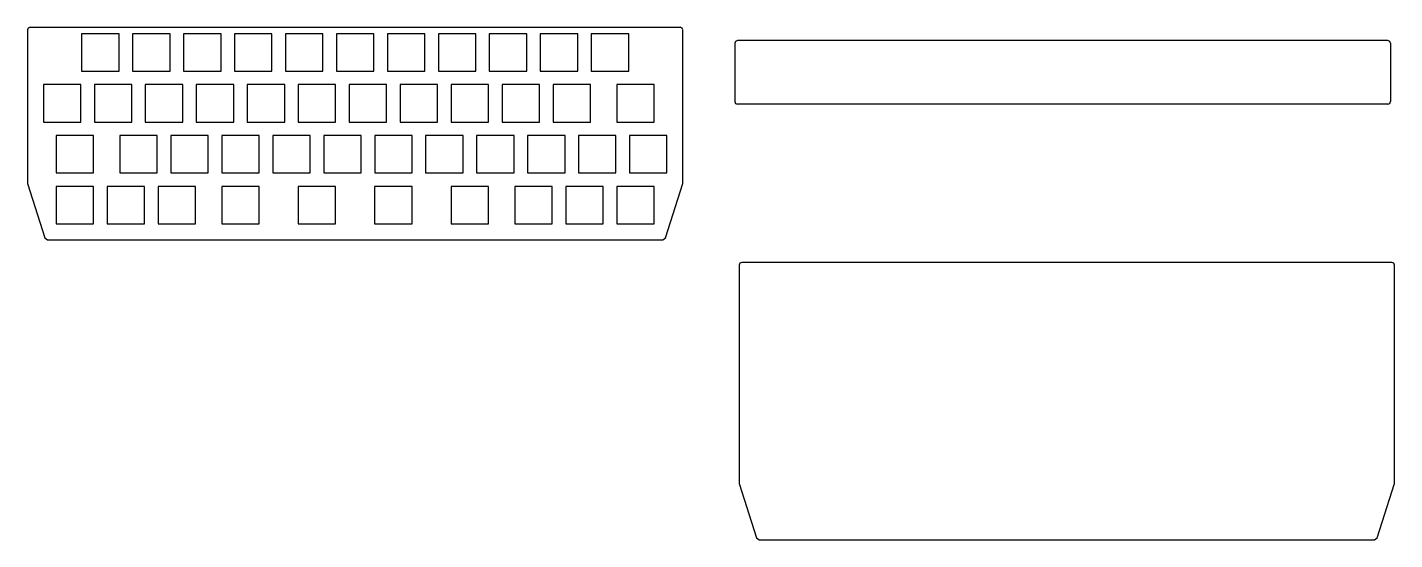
# Model space of a CAD drawing. Extents: x -21 to 124, y 15 to 69.
import ezdxf

# ---------------------------------------------------------------- set-up
doc = ezdxf.new("R2010")
doc.units = 0

msp = doc.modelspace()

# ---------------------------------------------------------------- linework, layer by layer
at = {"layer": 'Layer 1'}
for p, q in [((-20.5528, 68.632), (-20.5528, 52.407)), ((-20.469944, 68.831753), (-20.552651, 68.631992)), ((-20.2702, 68.9145), (-20.469944, 68.831753)), ((-20.2711, 68.9137), (48.3316, 68.9137)), ((-10.8754, 68.2392), (-14.8267, 68.2392)), ((-14.8267, 68.2392), (-14.8267, 64.2879)), ((-10.8754, 64.2879), (-10.8754, 68.2392)), ((-5.49908, 68.2392), (-9.45033, 68.2392)), ((-9.45033, 68.2392), (-9.45033, 64.2879)), ((-5.49908, 64.2879), (-5.49908, 68.2392)), ((-4.074, 68.2392), (-4.074, 64.2879)), ((-0.122754, 68.2392), (-4.074, 68.2392)), ((-0.122754, 64.2879), (-0.122754, 68.2392)), ((5.25357, 68.2392), (1.30233, 68.2392)), ((1.30233, 68.2392), (1.30233, 64.2879)), ((5.25357, 64.2879), (5.25357, 68.2392)), ((10.6299, 68.2392), (6.67866, 68.2392)), ((6.67866, 68.2392), (6.67866, 64.2879)), ((10.6299, 64.2879), (10.6299, 68.2392)), ((12.055, 68.2392), (12.055, 64.2879)), ((16.0062, 68.2392), (12.055, 68.2392)), ((16.0062, 64.2879), (16.0062, 68.2392)), ((17.4313, 68.2392), (17.4313, 64.2879)), ((21.3826, 68.2392), (17.4313, 68.2392)), ((21.3826, 64.2879), (21.3826, 68.2392)), ((22.8076, 68.2392), (22.8076, 64.2879)), ((26.7589, 68.2392), (22.8076, 68.2392)), ((26.7589, 64.2879), (26.7589, 68.2392)), ((32.1352, 68.2392), (28.184, 68.2392)), ((28.184, 68.2392), (28.184, 64.2879)), ((32.1352, 64.2879), (32.1352, 68.2392)), ((37.5115, 68.2392), (33.5603, 68.2392)), ((33.5603, 68.2392), (33.5603, 64.2879)), ((37.5115, 64.2879), (37.5115, 68.2392)), ((42.8879, 68.2392), (38.9366, 68.2392)), ((38.9366, 68.2392), (38.9366, 64.2879)), ((42.8879, 64.2879), (42.8879, 68.2392)), ((48.531897, 68.831585), (48.332049, 68.914236)), ((48.6147, 68.6318), (48.531897, 68.831585)), ((48.614, 52.407), (48.614, 68.6313)), ((54.0835, 67.2263), (54.0835, 61.0715)), ((54.166291, 67.426273), (54.083564, 67.226564)), ((54.366, 67.509), (54.166291, 67.426273)), ((122.968, 67.5087), (54.366, 67.5087)), ((123.168273, 67.426109), (122.968564, 67.508836)), ((123.251, 67.2264), (123.168273, 67.426109)), ((123.25, 67.2263), (123.25, 61.0707)), ((-14.8267, 64.2879), (-10.8754, 64.2879)), ((-9.45033, 64.2879), (-5.49908, 64.2879)), ((-4.074, 64.2879), (-0.122754, 64.2879)), ((1.30233, 64.2879), (5.25357, 64.2879)), ((6.67866, 64.2879), (10.6299, 64.2879)), ((12.055, 64.2879), (16.0062, 64.2879)), ((17.4313, 64.2879), (21.3826, 64.2879)), ((22.8076, 64.2879), (26.7589, 64.2879)), ((28.184, 64.2879), (32.1352, 64.2879)), ((33.5603, 64.2879), (37.5115, 64.2879)), ((38.9366, 64.2879), (42.8879, 64.2879)), ((-18.8596, 62.8629), (-18.8596, 58.9116)), ((-14.9084, 62.8629), (-18.8596, 62.8629)), ((-14.9084, 58.9116), (-14.9084, 62.8629)), ((-9.53205, 62.8629), (-13.4833, 62.8629)), ((-13.4833, 62.8629), (-13.4833, 58.9116)), ((-9.53205, 58.9116), (-9.53205, 62.8629)), ((-8.10696, 62.8629), (-8.10696, 58.9116)), ((-4.15572, 62.8629), (-8.10696, 62.8629)), ((-4.15572, 58.9116), (-4.15572, 62.8629)), ((1.22061, 62.8629), (-2.73063, 62.8629)), ((-2.73063, 62.8629), (-2.73063, 58.9116)), ((1.22061, 58.9116), (1.22061, 62.8629)), ((6.59694, 62.8629), (2.6457, 62.8629)), ((2.6457, 62.8629), (2.6457, 58.9116)), ((6.59694, 58.9116), (6.59694, 62.8629)), ((8.02203, 62.8629), (8.02203, 58.9116)), ((11.9733, 62.8629), (8.02203, 62.8629)), ((11.9733, 58.9116), (11.9733, 62.8629)), ((13.3984, 62.8629), (13.3984, 58.9116)), ((17.3496, 62.8629), (13.3984, 62.8629)), ((17.3496, 58.9116), (17.3496, 62.8629)), ((18.7747, 62.8629), (18.7747, 58.9116)), ((22.7259, 62.8629), (18.7747, 62.8629)), ((22.7259, 58.9116), (22.7259, 62.8629)), ((28.1023, 62.8629), (24.151, 62.8629)), ((24.151, 62.8629), (24.151, 58.9116)), ((28.1023, 58.9116), (28.1023, 62.8629)), ((29.5273, 62.8629), (29.5273, 58.9116)), ((33.4786, 62.8629), (29.5273, 62.8629)), ((33.4786, 58.9116), (33.4786, 62.8629)), ((38.8549, 62.8629), (34.9037, 62.8629)), ((34.9037, 62.8629), (34.9037, 58.9116)), ((38.8549, 58.9116), (38.8549, 62.8629)), ((45.5775, 62.8629), (41.6262, 62.8629)), ((41.6262, 62.8629), (41.6262, 58.9116)), ((45.5775, 58.9116), (45.5775, 62.8629)), ((54.0835, 61.0715), (54.166227, 60.871791)), ((54.166227, 60.871791), (54.365936, 60.789064)), ((122.968, 60.7883), (54.366, 60.789)), ((122.969, 60.7889), (123.168709, 60.871627)), ((123.168709, 60.871627), (123.251436, 61.071336)), ((-18.8596, 58.9116), (-14.9084, 58.9116)), ((-13.4833, 58.9116), (-9.53205, 58.9116)), ((-8.10696, 58.9116), (-4.15572, 58.9116)), ((-2.73063, 58.9116), (1.22061, 58.9116)), ((2.6457, 58.9116), (6.59694, 58.9116)), ((8.02203, 58.9116), (11.9733, 58.9116)), ((13.3984, 58.9116), (17.3496, 58.9116)), ((18.7747, 58.9116), (22.7259, 58.9116)), ((24.151, 58.9116), (28.1023, 58.9116)), ((29.5273, 58.9116), (33.4786, 58.9116)), ((34.9037, 58.9116), (38.8549, 58.9116)), ((41.6262, 58.9116), (45.5775, 58.9116)), ((-13.5621, 57.4865), (-17.5134, 57.4865)), ((-17.5134, 57.4865), (-17.5134, 53.5353)), ((-13.5621, 53.5353), (-13.5621, 57.4865)), ((-10.7937, 57.4865), (-10.7937, 53.5353)), ((-6.84245, 57.4865), (-10.7937, 57.4865)), ((-6.84245, 53.5353), (-6.84245, 57.4865)), ((-1.46612, 57.4865), (-5.41736, 57.4865)), ((-5.41736, 57.4865), (-5.41736, 53.5353)), ((-1.46612, 53.5353), (-1.46612, 57.4865)), ((3.91021, 57.4865), (-0.041034, 57.4865)), ((-0.041034, 57.4865), (-0.041034, 53.5353)), ((3.91021, 53.5353), (3.91021, 57.4865)), ((9.28654, 57.4865), (5.3353, 57.4865)), ((5.3353, 57.4865), (5.3353, 53.5353)), ((9.28654, 53.5353), (9.28654, 57.4865)), ((14.6629, 57.4865), (10.7116, 57.4865)), ((10.7116, 57.4865), (10.7116, 53.5353)), ((14.6629, 53.5353), (14.6629, 57.4865)), ((16.088, 57.4865), (16.088, 53.5353)), ((20.0392, 57.4865), (16.088, 57.4865)), ((20.0392, 53.5353), (20.0392, 57.4865)), ((21.4643, 57.4865), (21.4643, 53.5353)), ((25.4155, 57.4865), (21.4643, 57.4865)), ((25.4155, 53.5353), (25.4155, 57.4865)), ((26.8406, 57.4865), (26.8406, 53.5353)), ((30.7919, 57.4865), (26.8406, 57.4865)), ((30.7919, 53.5353), (30.7919, 57.4865)), ((32.2169, 57.4865), (32.2169, 53.5353)), ((36.1682, 57.4865), (32.2169, 57.4865)), ((36.1682, 53.5353), (36.1682, 57.4865)), ((37.5933, 57.4865), (37.5933, 53.5353)), ((41.5445, 57.4865), (37.5933, 57.4865)), ((41.5445, 53.5353), (41.5445, 57.4865)), ((46.9208, 57.4865), (42.9696, 57.4865)), ((42.9696, 57.4865), (42.9696, 53.5353)), ((46.9208, 53.5353), (46.9208, 57.4865)), ((-17.5134, 53.5353), (-13.5621, 53.5353)), ((-10.7937, 53.5353), (-6.84245, 53.5353)), ((-5.41736, 53.5353), (-1.46612, 53.5353)), ((-0.041034, 53.5353), (3.91021, 53.5353)), ((5.3353, 53.5353), (9.28654, 53.5353)), ((10.7116, 53.5353), (14.6629, 53.5353)), ((16.088, 53.5353), (20.0392, 53.5353)), ((21.4643, 53.5353), (25.4155, 53.5353)), ((26.8406, 53.5353), (30.7919, 53.5353)), ((32.2169, 53.5353), (36.1682, 53.5353)), ((37.5933, 53.5353), (41.5445, 53.5353)), ((42.9696, 53.5353), (46.9208, 53.5353)), ((-20.5528, 52.407), (-18.71051, 46.67225)), ((-13.5621, 52.1102), (-17.5134, 52.1102)), ((-17.5134, 52.1102), (-17.5134, 48.159)), ((-13.5621, 48.159), (-13.5621, 52.1102)), ((-12.1371, 52.1102), (-12.1371, 48.159)), ((-8.18581, 52.1102), (-12.1371, 52.1102)), ((-8.18581, 48.159), (-8.18581, 52.1102)), ((-6.76073, 52.1102), (-6.76073, 48.159)), ((-2.80949, 52.1102), (-6.76073, 52.1102)), ((-2.80949, 48.159), (-2.80949, 52.1102)), ((-0.041034, 52.1102), (-0.041034, 48.159)), ((3.91021, 52.1102), (-0.041034, 52.1102)), ((3.91021, 48.159), (3.91021, 52.1102)), ((8.02203, 52.1102), (8.02203, 48.159)), ((11.9733, 52.1102), (8.02203, 52.1102)), ((11.9733, 48.159), (11.9733, 52.1102)), ((16.0851, 52.1102), (16.0851, 48.159)), ((20.0363, 52.1102), (16.0851, 52.1102)), ((20.0363, 48.159), (20.0363, 52.1102)), ((24.151, 52.1102), (24.151, 48.159)), ((28.1023, 52.1102), (24.151, 52.1102)), ((28.1023, 48.159), (28.1023, 52.1102)), ((30.8707, 52.1102), (30.8707, 48.159)), ((34.822, 52.1102), (30.8707, 52.1102)), ((34.822, 48.159), (34.822, 52.1102)), ((40.1983, 52.1102), (36.247, 52.1102)), ((36.247, 52.1102), (36.247, 48.159)), ((40.1983, 48.159), (40.1983, 52.1102)), ((41.6234, 52.1102), (41.6234, 48.159)), ((45.5746, 52.1102), (41.6234, 52.1102)), ((45.5746, 48.159), (45.5746, 52.1102)), ((46.7682, 46.6722), (48.61407, 52.40695)), ((-17.5134, 48.159), (-13.5621, 48.159)), ((-12.1371, 48.159), (-8.18581, 48.159)), ((-6.76073, 48.159), (-2.80949, 48.159)), ((-0.041034, 48.159), (3.91021, 48.159)), ((8.02203, 48.159), (11.9733, 48.159)), ((16.0851, 48.159), (20.0363, 48.159)), ((24.151, 48.159), (28.1023, 48.159)), ((30.8707, 48.159), (34.822, 48.159)), ((36.247, 48.159), (40.1983, 48.159)), ((41.6234, 48.159), (45.5746, 48.159)), ((-18.71, 46.6724), (-18.438832, 46.46896)), ((-18.4388, 46.4686), (46.4972, 46.4686)), ((46.4975, 46.4689), (46.768611, 46.67234)), ((54.5237, 43.8048), (54.5237, 20.7504)), ((54.607091, 44.004673), (54.524364, 43.804964)), ((54.8068, 44.0874), (54.607091, 44.004673)), ((123.409, 44.0866), (54.8061, 44.0873)), ((123.608273, 44.004509), (123.408564, 44.087236)), ((123.691, 43.8048), (123.608273, 44.004509)), ((123.691, 20.7504), (123.691847, 43.8041)), ((54.5237, 20.7504), (56.36671, 15.01565)), ((121.845, 15.0157), (123.69087, 20.75045)), ((56.3667, 15.0155), (56.637667, 14.81206)), ((56.6377, 14.8121), (121.574, 14.8121)), ((121.574, 14.8121), (121.844967, 15.01554))]:
    msp.add_line(p, q, dxfattribs=at)

doc.saveas('drawing.dxf')
